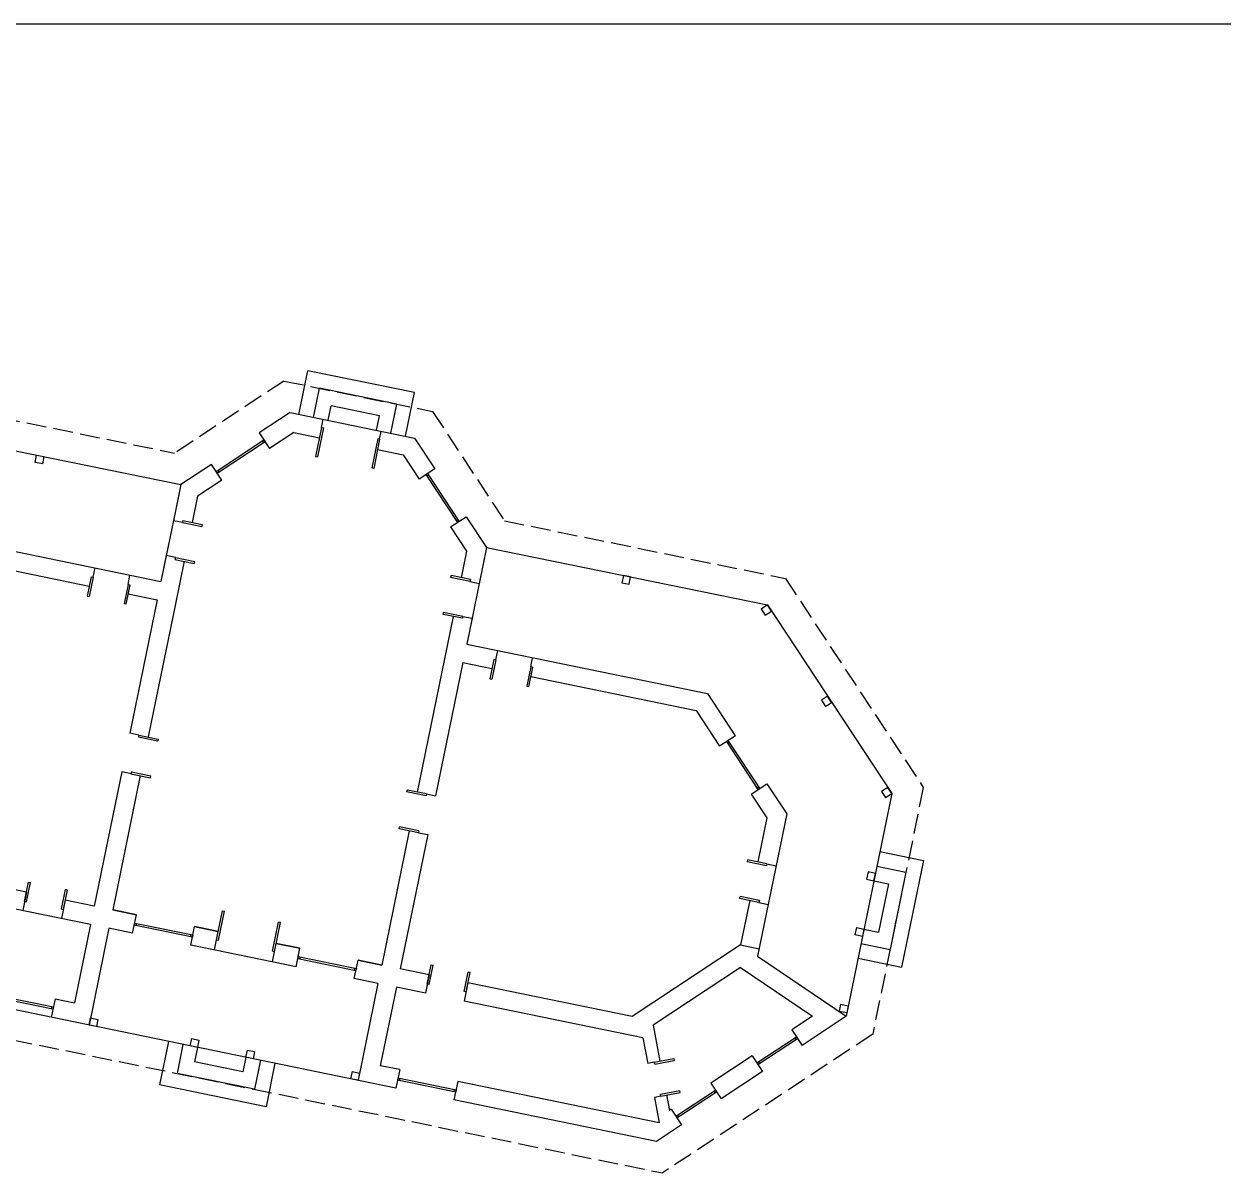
# Model space of a CAD drawing. Header units: metres. Extents: x 217 to 1422, y -179 to 129.
# Drawn here: x 1212.67 to 1237.12, y 105.29 to 128.72 of the extents above; entities that cross this region are included whole.
import ezdxf

# ---------------------------------------------------------------- set-up
doc = ezdxf.new("R2010")
doc.units = ezdxf.units.M
doc.header["$LTSCALE"] = 0.5
doc.header["$MEASUREMENT"] = 0
doc.linetypes.add('BANKLINE1', pattern=[5.5, 4, -1.5])
doc.layers.add('COLUMN', color=5, linetype='Continuous')
doc.layers.add('D &W', color=26, linetype='Continuous')

# ---------------------------------------------------------------- blocks, each defined once
blk = doc.blocks.new('DADA')
at = {"layer": 'D &W'}
for p, q in [((3991.453, 3694.896), (3991.453, 3695.496)), ((3991.453, 3695.496), (3991.493, 3695.496)), ((3991.493, 3694.896), (3991.493, 3695.496)), ((3992.613, 3694.896), (3992.613, 3695.496)), ((3992.653, 3695.496), (3992.613, 3695.496)), ((3992.653, 3694.896), (3992.653, 3695.496)), ((3991.453, 3694.896), (3991.493, 3694.896)), ((3992.653, 3694.896), (3992.613, 3694.896))]:
    blk.add_line(p, q, dxfattribs=at)
blk = doc.blocks.new('SDAWDA')
at = {"layer": 'D &W'}
h = blk.add_hatch(color=0, dxfattribs=at)
h.dxf.hatch_style = 1
h.paths.add_polyline_path([(3989.804, 3694.896), (3989.764, 3694.896), (3989.764, 3694.856), (3989.804, 3694.856)])
h.paths.add_polyline_path([(3990.964, 3694.856), (3990.964, 3694.896), (3990.924, 3694.896), (3990.924, 3694.856)])
for p, q in [((3989.764, 3694.896), (3990.964, 3694.896)), ((3989.764, 3694.896), (3989.764, 3694.856)), ((3989.764, 3694.856), (3990.964, 3694.856)), ((3989.804, 3694.896), (3989.804, 3694.856)), ((3990.924, 3694.896), (3990.924, 3694.856)), ((3990.964, 3694.896), (3990.964, 3694.856))]:
    blk.add_line(p, q, dxfattribs=at)
blk = doc.blocks.new('ASDAW')
at = {"layer": 'D &W'}
for p, q in [((3995.812, 3694.876), (3995.812, 3695.276)), ((3995.812, 3695.276), (3995.852, 3695.276)), ((3995.852, 3694.876), (3995.852, 3695.276)), ((3996.572, 3694.876), (3996.572, 3695.276)), ((3996.612, 3695.276), (3996.572, 3695.276)), ((3996.612, 3694.876), (3996.612, 3695.276)), ((3995.852, 3694.876), (3995.812, 3694.876)), ((3996.612, 3694.876), (3996.572, 3694.876))]:
    blk.add_line(p, q, dxfattribs=at)
blk = doc.blocks.new('AAAAAA')
at = {"layer": 'D &W'}
for p, q in [((3982.293, 3694.876), (3982.293, 3695.276)), ((3982.293, 3695.276), (3982.333, 3695.276)), ((3982.333, 3694.876), (3982.333, 3695.276)), ((3982.953, 3694.876), (3982.953, 3695.276)), ((3982.993, 3695.276), (3982.953, 3695.276)), ((3982.993, 3694.876), (3982.993, 3695.276)), ((3982.293, 3694.876), (3982.333, 3694.876)), ((3982.953, 3694.876), (3982.993, 3694.876))]:
    blk.add_line(p, q, dxfattribs=at)
blk = doc.blocks.new('ASDA')
h = blk.add_hatch(color=0)
h.dxf.hatch_style = 1
h.paths.add_polyline_path([(3984.233, 3699.564), (3984.193, 3699.564), (3984.193, 3699.524), (3984.233, 3699.524)])
h.paths.add_polyline_path([(3985.353, 3699.524), (3985.353, 3699.564), (3985.313, 3699.564), (3985.313, 3699.524)])
at = {"layer": 'D &W'}
for p, q in [((3984.193, 3699.564), (3985.353, 3699.564)), ((3984.193, 3699.564), (3984.193, 3699.524)), ((3984.193, 3699.524), (3985.353, 3699.524)), ((3984.233, 3699.564), (3984.233, 3699.524)), ((3985.313, 3699.564), (3985.313, 3699.524)), ((3985.353, 3699.564), (3985.353, 3699.524))]:
    blk.add_line(p, q, dxfattribs=at)
blk = doc.blocks.new('12355')
at = {"layer": 'D &W'}
for p, q in [((3983.198, 3701.047), (3983.467, 3700.778)), ((3982.647, 3699.958), (3982.378, 3700.226))]:
    blk.add_line(p, q, dxfattribs=at)
at = {"layer": 'D &W', "rotation": 45}
blk.add_blockref('ASDA', (3781.235, -1733.13), dxfattribs=at)
blk = doc.blocks.new('AAAW')
at = {"layer": 'D &W'}
h = blk.add_hatch(color=256, dxfattribs=at)
h.dxf.hatch_style = 1
h.paths.add_polyline_path([(3980.766, 3695.332), (3980.738, 3695.303), (3980.766, 3695.275), (3980.795, 3695.303)])
h.paths.add_polyline_path([(3981.389, 3694.653), (3981.417, 3694.625), (3981.445, 3694.653), (3981.417, 3694.681)])
at = {"layer": 'COLUMN', "color": 1}
for p, q in [((3980.887, 3695.452), (3980.618, 3695.183)), ((3981.565, 3694.773), (3981.297, 3694.504))]:
    blk.add_line(p, q, dxfattribs=at)
at = {"layer": 'D &W'}
for p, q in [((3981.417, 3694.625), (3980.738, 3695.303)), ((3981.445, 3694.653), (3980.766, 3695.332)), ((3980.795, 3695.303), (3980.766, 3695.275)), ((3981.417, 3694.681), (3981.389, 3694.653)), ((3981.445, 3694.653), (3981.417, 3694.625))]:
    blk.add_line(p, q, dxfattribs=at)
blk = doc.blocks.new('asdawd')
for p, q in [((4116.861, 3769.703), (4114.661, 3769.703)), ((4114.661, 3768.803), (4114.661, 3769.703)), ((4116.861, 3768.803), (4116.861, 3769.703)), ((4116.561, 3769.403), (4114.961, 3769.403)), ((4114.961, 3768.803), (4114.961, 3769.403)), ((4116.561, 3768.803), (4116.561, 3769.403)), ((4116.261, 3769.103), (4115.261, 3769.103)), ((4115.261, 3768.803), (4115.261, 3769.103)), ((4116.261, 3768.803), (4116.261, 3769.103)), ((4114.476, 3768.803), (4113.95, 3768.276)), ((4114.476, 3768.803), (4117.046, 3768.803)), ((4117.046, 3768.803), (4117.573, 3768.276)), ((4114.634, 3768.423), (4114.218, 3768.007)), ((4114.634, 3768.423), (4115.161, 3768.423)), ((4116.361, 3768.423), (4116.889, 3768.423)), ((4116.889, 3768.423), (4117.305, 3768.007)), ((4113.129, 3767.455), (4112.603, 3766.929)), ((4118.393, 3767.455), (4118.92, 3766.929)), ((4113.398, 3767.187), (4112.983, 3766.771)), ((4118.125, 3767.187), (4118.54, 3766.771)), ((4106.802, 3766.929), (4112.603, 3766.929)), ((4112.603, 3766.929), (4112.603, 3766.185)), ((4118.92, 3766.929), (4124.721, 3766.929)), ((4118.92, 3766.929), (4118.92, 3766.185)), ((4124.721, 3766.929), (4127.952, 3763.697)), ((4112.603, 3766.722), (4112.603, 3764.929)), ((4112.983, 3766.771), (4112.983, 3766.225)), ((4118.54, 3766.771), (4118.54, 3766.225)), ((4118.92, 3766.722), (4118.92, 3764.929)), ((4112.603, 3765.465), (4112.603, 3764.929)), ((4112.983, 3765.425), (4112.983, 3764.549)), ((4118.54, 3765.425), (4118.54, 3764.549)), ((4118.92, 3765.465), (4118.92, 3764.929)), ((4107.63, 3764.929), (4112.603, 3764.929)), ((4118.92, 3764.929), (4123.892, 3764.929)), ((4123.892, 3764.929), (4124.616, 3764.205)), ((4107.788, 3764.549), (4111.203, 3764.549)), ((4112.003, 3764.549), (4112.603, 3764.549)), ((4112.603, 3764.549), (4112.603, 3761.797)), ((4112.983, 3764.549), (4112.983, 3761.797)), ((4118.54, 3764.549), (4118.54, 3761.797)), ((4118.92, 3764.549), (4119.52, 3764.549)), ((4118.92, 3764.549), (4118.92, 3761.797)), ((4120.32, 3764.549), (4123.735, 3764.549)), ((4123.735, 3764.549), (4124.347, 3763.936)), ((4127.952, 3763.697), (4127.952, 3759.097)), ((4125.436, 3763.385), (4125.952, 3762.869)), ((4125.168, 3763.116), (4125.572, 3762.711)), ((4125.572, 3762.711), (4125.572, 3761.797)), ((4125.952, 3762.869), (4125.952, 3759.926)), ((4127.952, 3762.497), (4128.852, 3762.497)), ((4128.852, 3762.497), (4128.852, 3760.297)), ((4127.952, 3762.197), (4128.552, 3762.197)), ((4128.552, 3762.197), (4128.552, 3760.597)), ((4127.952, 3761.897), (4128.252, 3761.897)), ((4128.252, 3761.897), (4128.252, 3760.897)), ((4112.603, 3760.997), (4112.603, 3758.225)), ((4112.983, 3760.997), (4112.983, 3758.225)), ((4118.54, 3760.997), (4118.54, 3758.225)), ((4118.92, 3760.997), (4118.92, 3758.225)), ((4125.572, 3760.997), (4125.572, 3760.083)), ((4127.952, 3760.897), (4128.252, 3760.897)), ((4127.952, 3760.597), (4128.552, 3760.597)), ((4127.952, 3760.297), (4128.852, 3760.297)), ((4125.572, 3760.083), (4123.714, 3758.225)), ((4125.952, 3759.926), (4127.952, 3759.097)), ((4125.662, 3759.635), (4124.162, 3758.135)), ((4125.662, 3759.635), (4127.282, 3758.964)), ((4127.952, 3759.097), (4127.197, 3758.342)), ((4127.282, 3758.964), (4126.928, 3758.61)), ((4111.203, 3758.225), (4107.809, 3758.225)), ((4112.603, 3758.225), (4112.003, 3758.225)), ((4113.472, 3758.225), (4112.983, 3758.225)), ((4112.983, 3758.225), (4113.472, 3758.225)), ((4115.161, 3758.225), (4114.672, 3758.225)), ((4114.672, 3758.225), (4115.161, 3758.225)), ((4116.851, 3758.225), (4116.361, 3758.225)), ((4116.361, 3758.225), (4116.851, 3758.225)), ((4118.54, 3758.225), (4118.051, 3758.225)), ((4118.051, 3758.225), (4118.54, 3758.225)), ((4119.52, 3758.225), (4118.92, 3758.225)), ((4123.714, 3758.225), (4120.32, 3758.225)), ((4124.162, 3758.135), (4124.444, 3757.454)), ((4112.603, 3757.845), (4107.511, 3757.845)), ((4112.603, 3757.845), (4112.603, 3756.225)), ((4113.472, 3757.845), (4112.983, 3757.845)), ((4112.983, 3757.845), (4112.983, 3755.845)), ((4116.851, 3757.845), (4114.672, 3757.845)), ((4118.54, 3757.845), (4118.051, 3757.845)), ((4118.54, 3757.845), (4118.54, 3755.845)), ((4119.52, 3757.845), (4118.92, 3757.845)), ((4118.92, 3757.845), (4118.92, 3756.225)), ((4124.012, 3757.845), (4120.32, 3757.845)), ((4124.012, 3757.845), (4124.214, 3757.358)), ((4126.249, 3757.931), (4125.542, 3757.224)), ((4126.518, 3757.663), (4125.811, 3756.956)), ((4124.481, 3756.711), (4124.683, 3756.225)), ((4124.712, 3756.807), (4124.833, 3756.515)), ((4124.863, 3756.545), (4124.833, 3756.515)), ((4112.203, 3756.225), (4112.603, 3756.225)), ((4119.32, 3756.225), (4118.92, 3756.225)), ((4124.683, 3756.225), (4120.52, 3756.225)), ((4125.132, 3756.277), (4124.7, 3755.845)), ((4119.32, 3755.845), (4106.823, 3755.845)), ((4114.622, 3755.845), (4114.622, 3754.945)), ((4114.922, 3755.845), (4114.922, 3755.245)), ((4115.222, 3755.845), (4115.222, 3755.545)), ((4116.222, 3755.845), (4116.222, 3755.545)), ((4116.522, 3755.845), (4116.522, 3755.245)), ((4116.822, 3755.845), (4116.822, 3754.945)), ((4124.7, 3755.845), (4120.52, 3755.845)), ((4116.222, 3755.545), (4115.222, 3755.545)), ((4116.522, 3755.245), (4114.922, 3755.245)), ((4116.822, 3754.945), (4114.622, 3754.945))]:
    blk.add_line(p, q)
at = {"color": 3, "linetype": 'BANKLINE1', "ltscale": 0.2}
for p, q in [((4114.228, 3769.403), (4112.354, 3767.529)), ((4114.228, 3769.403), (4117.295, 3769.403)), ((4117.295, 3769.403), (4119.169, 3767.529)), ((4106.553, 3767.529), (4112.354, 3767.529)), ((4119.169, 3767.529), (4124.969, 3767.529)), ((4124.969, 3767.529), (4128.552, 3763.946)), ((4128.552, 3763.946), (4128.552, 3758.849)), ((4128.552, 3758.849), (4124.948, 3755.245)), ((4106.575, 3755.245), (4124.948, 3755.245))]:
    blk.add_line(p, q, dxfattribs=at)
at = {"layer": 'COLUMN'}
for points in [[(4109.777, 3766.779), (4109.627, 3766.779), (4109.627, 3766.929), (4109.777, 3766.929)], [(4121.746, 3766.779), (4121.896, 3766.779), (4121.896, 3766.929), (4121.746, 3766.929)], [(4124.615, 3766.823), (4124.721, 3766.717), (4124.827, 3766.823), (4124.721, 3766.929)], [(4126.178, 3765.26), (4126.284, 3765.154), (4126.39, 3765.26), (4126.284, 3765.366)], [(4127.74, 3763.697), (4127.846, 3763.591), (4127.952, 3763.697), (4127.846, 3763.803)], [(4127.802, 3761.897), (4127.952, 3761.897), (4127.952, 3762.047), (4127.802, 3762.047)], [(4127.802, 3760.897), (4127.952, 3760.897), (4127.952, 3760.747), (4127.802, 3760.747)], [(4127.802, 3759.315), (4127.952, 3759.315), (4127.952, 3759.165), (4127.802, 3759.165)], [(4112.983, 3755.995), (4113.133, 3755.995), (4113.133, 3755.845), (4112.983, 3755.845)], [(4115.072, 3755.995), (4115.222, 3755.995), (4115.222, 3755.845), (4115.072, 3755.845)], [(4116.222, 3755.995), (4116.372, 3755.995), (4116.372, 3755.845), (4116.222, 3755.845)], [(4118.39, 3755.995), (4118.54, 3755.995), (4118.54, 3755.845), (4118.39, 3755.845)]]:
    blk.add_lwpolyline(points, close=True, dxfattribs=at)
at = {"layer": 'D &W'}
for p, q in [((4115.161, 3768.636), (4115.161, 3768.803)), ((4116.361, 3768.636), (4116.361, 3768.803)), ((4112.793, 3766.185), (4112.603, 3766.185)), ((4118.73, 3766.185), (4118.92, 3766.185)), ((4112.793, 3765.465), (4112.603, 3765.465)), ((4118.73, 3765.465), (4118.92, 3765.465)), ((4111.243, 3764.739), (4111.243, 3764.929)), ((4111.963, 3764.739), (4111.963, 3764.929)), ((4119.56, 3764.739), (4119.56, 3764.929)), ((4120.28, 3764.739), (4120.28, 3764.929)), ((4112.793, 3761.797), (4112.603, 3761.797)), ((4118.73, 3761.797), (4118.92, 3761.797)), ((4125.762, 3761.797), (4125.952, 3761.797)), ((4112.793, 3760.997), (4112.603, 3760.997)), ((4118.73, 3760.997), (4118.92, 3760.997)), ((4125.762, 3760.997), (4125.952, 3760.997)), ((4125.572, 3760.083), (4125.952, 3760.083)), ((4111.203, 3758.225), (4111.203, 3757.845)), ((4112.003, 3758.225), (4112.003, 3757.845)), ((4113.472, 3757.845), (4113.472, 3758.225)), ((4114.672, 3757.845), (4114.672, 3758.225)), ((4115.161, 3757.845), (4115.161, 3758.225)), ((4116.361, 3757.845), (4116.361, 3758.225)), ((4116.851, 3757.845), (4116.851, 3758.225)), ((4118.051, 3757.845), (4118.051, 3758.225)), ((4119.52, 3758.225), (4119.52, 3757.845)), ((4120.32, 3758.225), (4120.32, 3757.845)), ((4124.337, 3757.409), (4124.214, 3757.358)), ((4124.605, 3756.762), (4124.481, 3756.711)), ((4112.203, 3756.225), (4112.203, 3755.845)), ((4119.32, 3756.225), (4119.32, 3755.845)), ((4120.52, 3756.225), (4120.52, 3755.845))]:
    blk.add_line(p, q, dxfattribs=at)
at = {"layer": 'COLUMN', "xscale": -1}
for p in [(8107.815, 63.158), (8106.429, 61.772)]:
    blk.add_blockref('AAAW', p, dxfattribs=at)
at = {"layer": 'D &W', "xscale": -1}
for name, p, rotation in [('DADA', (123.708, 7463.532), 180), ('ASDAW', (417.916, -230.387), 270), ('ASDAW', (123.708, 7459.615), 180), ('ASDAW', (417.916, -234.815), 270), ('AAAAAA', (2234.942, -1336.365), 292.4999999999961)]:
    blk.add_blockref(name, p, dxfattribs=dict(at, rotation=rotation))
at = {"layer": 'D &W'}
for name, p in [('12355', (130.751, 67.229)), ('DADA', (123.708, 63.158)), ('ASDAW', (123.708, 63.158)), ('SDAWDA', (123.708, 63.158)), ('SDAWDA', (127.087, 63.158)), ('SDAWDA', (129.556, 61.158))]:
    blk.add_blockref(name, p, dxfattribs=at)
at = {"layer": 'D &W', "xscale": -1}
for name, p in [('12355', (8100.772, 67.229)), ('12355', (8107.815, 63.158)), ('ASDAW', (8107.815, 63.158)), ('SDAWDA', (8101.966, 61.158))]:
    blk.add_blockref(name, p, dxfattribs=at)
at = {"layer": 'D &W'}
for p, rotation in [((7813.606, -230.387), 90.00000000000001), ((8107.815, 7459.615), 180), ((7813.606, -234.815), 90.00000000000001), ((7820.639, -234.815), 90.00000000000001)]:
    blk.add_blockref('ASDAW', p, dxfattribs=dict(at, rotation=rotation))
blk = doc.blocks.new('PLAN GF')
at = {"transparency": 33554687}
blk.add_line((1119.764, 128.718), (1204.224, 128.718), dxfattribs=at)
at = {"transparency": 33554687, "xscale": 1.007818968901937, "yscale": 1.007818968901937, "zscale": 1.007818968901937, "rotation": 348.4115078738379}
blk.add_blockref('asdawd', (-3677.005, -2767.067), dxfattribs=at)

msp = doc.modelspace()

# ---------------------------------------------------------------- block references
at = {"transparency": 33554687}
msp.add_blockref('PLAN GF', (69.981, 0), dxfattribs=at)

doc.saveas('drawing.dxf')
